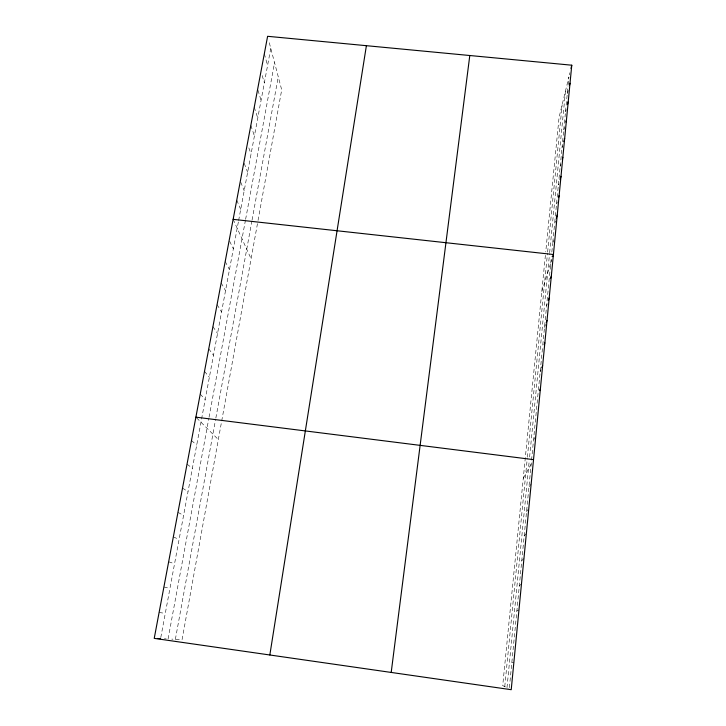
<?xml version="1.0" encoding="UTF-8"?>
<svg xmlns="http://www.w3.org/2000/svg" width="726" height="726" viewBox="0 0 726 726"><rect width="100%" height="100%" fill="white"/><g stroke="black" fill="none" stroke-linecap="round" stroke-linejoin="round"><path stroke-width="0.54" stroke-dasharray="3.63 2.72" d="M506.984 687.658L529.181 461.337M529.608 456.99L549.537 253.791M549.646 252.684L565.5 90.95M509.389 687.667L538.275 391.214M538.383 390.134L542.667 346.229M542.767 345.122L551.415 256.396M551.842 252.058L552.686 243.391M552.795 242.321L554.464 225.169M556.316 206.139L554.564 224.098L555.463 221.058M558.158 187.244L556.425 205.013L557.332 201.855M559.982 168.55L558.267 186.137L558.875 183.95M561.779 150.064L560.091 167.452L560.917 164.403M563.567 131.76L561.888 148.975L562.723 145.826M563.775 129.618L565.327 113.655M565.545 111.468L568.041 85.822M568.149 84.715L568.903 76.956L559.074 117.349L545.725 251.976M545.389 255.325L502.719 685.598L508.118 688.203M504.761 686.587L527.276 458.297M527.385 457.189L547.513 253.129M547.622 252.04L562.16 104.662M257.458 223.681L182.09 639.561L171.781 639.116M258.039 220.432L281.706 89.843L268.756 40.683M175.374 639.27L215.649 419.111M215.849 418.04L251.868 221.158M252.067 220.042L278.267 76.802M168.078 638.953L208.843 418.348M209.043 417.25L245.415 220.414M245.615 219.343L274.555 62.708M160.782 637.537L238.427 221.611M238.636 220.504L270.78 48.352M569.429 74.823L569.946 72.682M567.442 93.645L568.213 90.514M565.69 111.577L566.207 109.553M563.948 129.6L564.51 127.44M552.985 242.42L553.575 240.478M541.796 291.562L550.789 262.894M551.116 261.85L551.769 259.754M546.614 305.7L547.259 303.813M544.491 327.48L545.58 324.431M540.162 371.848L540.988 369.779M533.955 439.502L535.371 436.644M523.264 478.407L531.196 463.896M529.454 486.692L531.178 483.888M526.541 511.667L528.229 509.253M524.172 535.997L525.824 534M521.767 560.644L523.936 558.548M519.335 585.61L521.459 584.085M516.867 610.902L518.954 609.967M164.375 638.798L166.227 638.88M159.103 612.499L165.292 613.361M511.839 662.466L513.836 662.765M163.904 586.971L169.948 588.414M168.65 561.779L174.549 563.775M173.332 536.904L179.095 539.454M177.961 512.347L183.578 515.424M182.525 488.099L188.007 491.702M187.036 464.159L192.381 468.261M191.492 440.51L196.701 445.111M196.61 417.886L218.326 439.575M200.231 394.1L205.195 399.654M204.514 371.322L209.36 377.329M208.752 348.816L213.48 355.268M212.945 326.582L217.546 333.479M217.074 304.621L221.566 311.935M221.167 282.922L225.541 290.654M225.196 261.478L229.47 269.609M229.652 241.241L233.355 248.818M233.137 219.352L251.087 258.792M236.749 200.158L240.705 209.415M240.714 182.126L244.19 190.756M244.235 163.368L247.639 172.307M248.836 147.895L251.042 154.039M250.824 125.398L254.418 135.971M254.254 107.203L257.757 118.084M257.957 90.215L261.061 100.379M262.213 75.558L264.337 82.864M264.318 53.751L267.576 65.522"/><path stroke-width="1.09" d="M571.77 65.204L511.222 689.7L154.23 638.363L267.604 36.3L571.77 65.204L570.99 68.416M391.196 672.439L469.795 55.512M269.836 654.988L366.394 45.693M569.502 85.314L570.019 83.227M567.487 104.49L568.258 101.449M565.908 122.022L566.471 119.863M563.83 141.624L564.665 138.475M562.287 159.321L562.841 157.288M560.091 179.585L560.998 176.309M558.53 197.644L559.129 195.539M556.352 218.018L557.25 214.978M552.758 256.605L553.412 254.508L233.137 219.352M550.662 278.194L551.315 276.198M548.538 300.038L549.183 298.15M546.306 322.398L547.032 320.366M544.128 344.768L544.845 342.863M541.814 367.71L542.64 365.641M539.59 390.615L540.407 388.7M157.406 638.499L160.573 638.635M195.884 417.16L533.528 459.631"/></g></svg>
